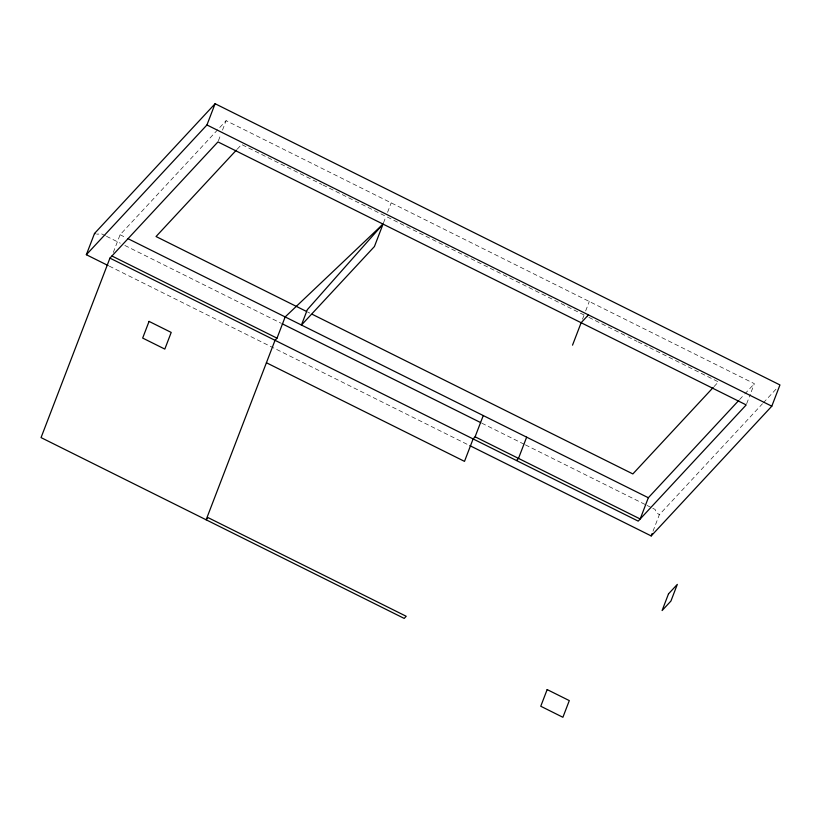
<?xml version="1.0" encoding="UTF-8"?>
<svg xmlns="http://www.w3.org/2000/svg" width="821" height="821" viewBox="0 0 821 821"><rect width="100%" height="100%" fill="white"/><g stroke="black" fill="none" stroke-linecap="round" stroke-linejoin="round"><path stroke-width="0.62" stroke-dasharray="4.11 3.08" d="M113.298 252.447L120.092 234.744L226.114 120.677L754.366 383.674L750.743 393.115M218.417 140.73L220.685 134.839M222.491 130.118L226.114 120.677M383.489 222.922L385.757 217.021M387.574 212.3L391.196 202.859M582.489 319.184L583.854 315.644M585.66 310.923L589.283 301.492M653.013 531.208L659.355 514.695L762.483 403.737M746.669 403.737L750.291 394.296M237.228 149.186L241.59 144.486L321.832 184.438M714.054 386.578L718.416 381.888L648.498 347.078M739.588 399.57L743.939 394.891M744.801 393.957L754.366 383.674M763.356 402.803L776.461 388.702M322.971 185.002L587.744 316.834M588.893 317.399L626.721 336.23M627.86 336.805L637.034 341.372M638.184 341.936L647.348 346.503M307.547 311.97L309.845 313.109M120.092 234.744L125.818 237.597M105.355 235.74L100.767 233.451A8.179 7.009 42.9 0 1 96.652 234.067M106.504 236.315L120.277 243.17M124.864 245.458L280.956 323.166M481.804 423.164L524.27 444.305M525.419 444.879L645.922 504.874M647.071 505.449L651.658 507.727M652.808 508.302L655.107 509.451A8.477 7.266 42.9 0 0 659.355 514.695M109.316 266.137L468.658 445.054"/><path stroke-width="1.23" d="M108.167 265.573L86.349 254.715L94.507 233.472L215.102 103.723L779.95 384.946L771.802 406.19L651.197 535.928L469.807 445.618M109.942 258.122L638.194 521.119L746.207 404.917L217.965 141.91L109.942 258.122L41.05 437.603L404.219 618.418L406.21 616.273L208.113 517.651L206.133 519.796L275.025 340.315L277.016 338.17L285.164 316.927L383.038 224.102L374.427 246.536L301.41 325.095L307.331 309.671L383.038 224.102M86.349 254.715L206.943 124.966L215.102 103.723M266.415 362.749L464.501 461.371L473.122 438.937L475.102 436.793L483.261 415.559M526.651 437.162L518.492 458.395L516.501 460.54M572.524 345.159L581.135 322.725L588.421 314.895M738.726 400.504L648.333 497.742L640.185 518.985L475.102 436.793M651.197 535.928L652.11 533.568M236.356 150.13L156.041 236.53L306.407 311.395M713.172 387.522L632.858 473.933L312.144 314.248M206.943 124.966L771.802 406.19M128.117 238.737L648.333 497.742M282.106 323.741L480.654 422.589M111.933 255.988L277.016 338.17M95.031 233.677A8.179 7.009 42.9 0 1 94.507 233.472M149.063 321.391L142.669 338.067L164.816 349.089L171.209 332.423L149.063 321.391M547.155 689.578L540.762 706.245L562.898 717.277L569.302 700.6L547.155 689.578M668.499 593.881L662.106 610.547L670.921 601.064L677.315 584.398L668.499 593.881"/></g></svg>
